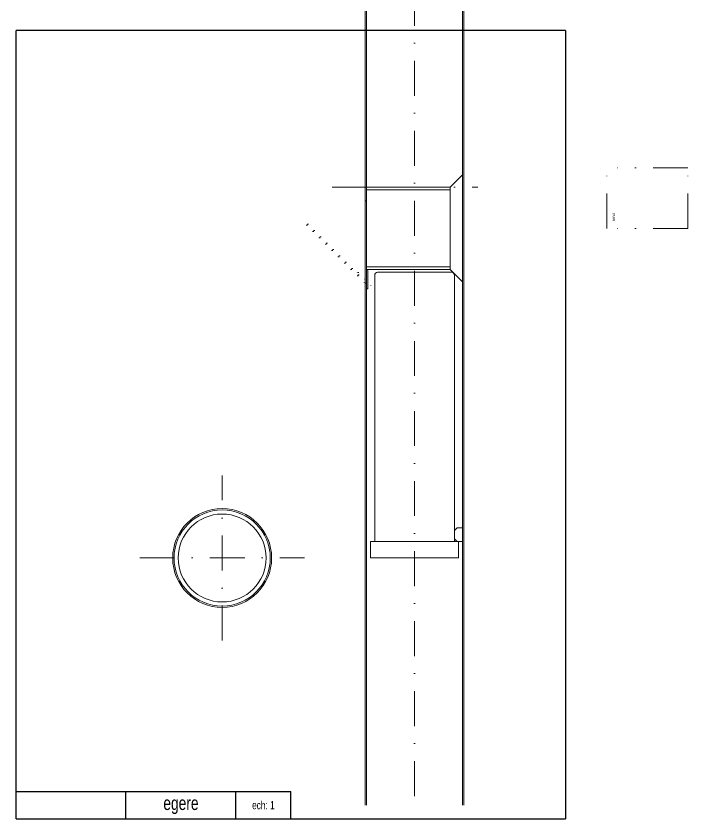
# Model space of a CAD drawing. Header units: millimetres. Extents: x 5 to 258, y 5 to 535.
# Drawn here: x 5 to 249.5, y 5 to 297.3 of the extents above; entities that cross this region are included whole.
import ezdxf

# ---------------------------------------------------------------- set-up
doc = ezdxf.new("R2010")
doc.units = ezdxf.units.MM
for name, pattern in [('DASHDOT', [25.4, 12.7, -6.35, 0, -6.35]), ('DIVIDE', [31.75, 12.7, -6.35, 0, -6.35, 0, -6.35]), ('DOT2', [3.175, 0, -3.175])]:
    doc.linetypes.add(name, pattern=pattern)
for name, color, linetype, lineweight in [('aero frein', 2, 'CONTINUOUS', 18), ('aero frein ouvert', 2, 'DOT2', 13), ('axes', 7, 'DASHDOT', 0), ('cartouche', 7, 'CONTINUOUS', 25), ('moteur', 1, 'CONTINUOUS', 18), ('peau', 6, 'CONTINUOUS', 18), ('plaque de poussee', 8, 'CONTINUOUS', 13), ('servo', 7, 'DIVIDE', 18)]:
    doc.layers.add(name, color=color, linetype=linetype, lineweight=lineweight)
doc.styles.get("Standard").update_dxf_attribs({"font": 'txt', "width": 0.75})

msp = doc.modelspace()

# ---------------------------------------------------------------- linework, layer by layer
at = {"layer": 'aero frein'}
for p, q in [((132, 230), (132.5, 230)), ((132, 230), (132, 200)), ((132.5, 230), (132.5, 198)), ((132.5, 205), (132.5, 205)), ((133, 204.5), (133, 198)), ((132, 200), (132.5, 200)), ((133, 198), (132.5, 198))]:
    msp.add_line(p, q, dxfattribs=at)
msp.add_arc((132.5, 204.5), 0.5, 0, 90, dxfattribs=at)
at = {"layer": 'aero frein ouvert'}
for p, q in [((110.79, 221.21), (111.14, 221.57)), ((110.79, 221.21), (132, 200)), ((111.14, 221.57), (133.77, 198.94)), ((128.82, 203.89), (128.82, 203.89)), ((129.53, 203.89), (134.12, 199.29)), ((132, 200), (132.35, 200.35)), ((134.12, 199.29), (133.77, 198.94))]:
    msp.add_line(p, q, dxfattribs=at)
msp.add_arc((129.17, 203.54), 0.5, 45, 135, dxfattribs=at)
at = {"layer": 'axes'}
for p, q in [((150, 485), (150, 10)), ((120, 235), (173, 235)), ((80, 70), (80, 130)), ((50, 100), (110, 100))]:
    msp.add_line(p, q, dxfattribs=at)
at = {"layer": 'cartouche'}
for p, q in [((5, 5), (5, 292)), ((205, 292), (5, 292)), ((205, 292), (205, 5)), ((5, 15), (85, 15)), ((45, 5), (45, 15)), ((85, 5), (85, 15)), ((85, 15), (105, 15)), ((105, 5), (105, 15)), ((5, 5), (205, 5))]:
    msp.add_line(p, q, dxfattribs=at)
at = {"layer": 'moteur'}
for p, q in [((135.5, 203), (135.5, 106)), ((136.5, 204), (163.5, 204)), ((164.5, 203), (164.5, 106)), ((134, 106), (134, 100)), ((134, 106), (166, 106)), ((166, 106), (166, 100)), ((134, 100), (166, 100))]:
    msp.add_line(p, q, dxfattribs=at)
msp.add_circle((80, 100), 16, dxfattribs=at)
for centre, start, end in [((136.5, 203), 90, 180), ((163.5, 203), 0, 90)]:
    msp.add_arc(centre, 1, start, end, dxfattribs=at)
at = {"layer": 'peau'}
for p, q in [((132, 385), (132, 230)), ((132.5, 385), (132.5, 230)), ((167.5, 385), (167.5, 10)), ((168, 385), (168, 10)), ((132, 230), (132.5, 230)), ((132, 200), (132, 10)), ((132.5, 200), (132, 200)), ((132.5, 200), (132.5, 10))]:
    msp.add_line(p, q, dxfattribs=at)
for radius in [18, 17.5]:
    msp.add_circle((80, 100), radius, dxfattribs=at)
at = {"layer": 'plaque de poussee'}
for p, q in [((163, 235), (167.5, 239.5)), ((163, 235), (132.5, 235)), ((163, 234), (132.5, 234)), ((163, 205), (163, 235)), ((163, 206), (132.5, 206)), ((132.5, 205), (132.5, 206)), ((132.5, 205), (163, 205)), ((163, 205), (167.5, 200.5)), ((164.5, 110), (165.5, 111)), ((164.5, 110), (164.5, 107)), ((167.5, 111), (165.5, 111)), ((167.5, 106), (167.5, 111)), ((165.5, 106), (164.5, 107)), ((165.5, 106), (167.5, 106))]:
    msp.add_line(p, q, dxfattribs=at)
at = {"layer": 'servo'}
for p, q in [((220, 220), (220, 242)), ((249.5, 242), (220, 242)), ((249.5, 220), (249.5, 242)), ((249.5, 220), (220, 220))]:
    msp.add_line(p, q, dxfattribs=at)

# ---------------------------------------------------------------- texts
at = {"layer": 'cartouche', "width": 100, "attachment_point": 5}
for s, insert, char_height in [('egere', (65, 10), 5), ('ech: 1', (95, 10), 3)]:
    msp.add_mtext(s, dxfattribs=dict(at, insert=insert, char_height=char_height))
at = {"layer": 'servo', "insert": (222.44, 224.14), "char_height": 1, "width": 100, "attachment_point": 5, "rotation": 90}
msp.add_mtext('servo', dxfattribs=at)

doc.saveas('drawing.dxf')
